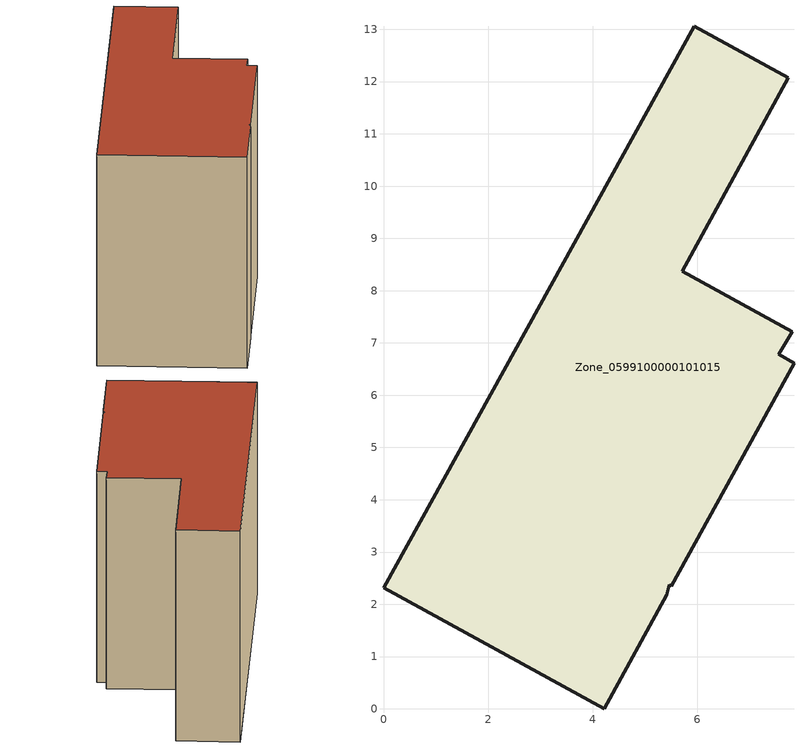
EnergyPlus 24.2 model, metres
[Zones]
Zone_0599100000101015
 floor ground (C_G): 5.42,2.19 4.22,0 0,2.32 5.94,13.06 7.74,12.07 5.71,8.37 7.82,7.22 7.56,6.78 7.85,6.61 5.51,2.35 5.46,2.37 z0
 wall outside (C_F): 5.94,13.06 0,2.32 4.22,0 5.42,2.19 5.46,2.37 5.51,2.35 7.85,6.61 7.56,6.78 7.82,7.22 5.71,8.37 7.74,12.07 5.94,13.06 z0:7.32
 roof outside (C_R): 5.42,2.19 5.46,2.37 5.51,2.35 7.85,6.61 7.56,6.78 7.82,7.22 5.71,8.37 7.74,12.07 5.94,13.06 0,2.32 4.22,0 z7.32
[BUILDING]
Pand.0599100000101015: North Axis=0; Terrain=City; Loads Convergence Tolerance Value=0.04; Temperature Convergence Tolerance Value=0.4; Solar Distribution=FullExterior; Maximum Number of Warmup Days=25; Minimum Number of Warmup Days=1
[Site:Location]
Rotterdam.The.Hague.AP_ZH_NLD Design_Conditions: Latitude=51.96; Longitude=4.45; Time Zone=1; Elevation=-4.5
[SITE:GROUNDTEMPERATURE:BUILDINGSURFACE]
18, 18, 18, 18, 18, 18, 18, 18, 18, 18, 18, 18
[MATERIAL] Thermal Absorptance=0.9; Solar Absorptance=0.7; Visible Absorptance=0.7
Name | Roughness | Thickness | Conductivity | Density | Specific Heat
G.TC.1946 | MediumSmooth | 0.15 | 1 | 540 | 1210
F.TC.1946 | Rough | 0.3 | 0.857143 | 1920 | 840
R.TC.1946 | MediumRough | 0.2 | 0.909091 | 1500 | 1000
[CONSTRUCTION]
C_G: G.TC.1946
C_F: F.TC.1946
C_R: R.TC.1946
[ZONE]
Zone_0599100000101015: Type=1; Multiplier=1; Ceiling Height=Autocalculate; Volume=Autocalculate; Floor Area=autocalculate; Part of Total Floor Area=Yes
[ZONEINFILTRATION:DESIGNFLOWRATE]
Infil_Zone_0599100000101015: Zone or ZoneList or Space or SpaceList=Zone_0599100000101015; Schedule=AlwaysOn; Design Flow Rate Calculation Method=Flow/Area; Flow Rate per Floor Area=0.003; Constant Term Coefficient=1; Temperature Term Coefficient=0; Velocity Term Coefficient=0; Velocity Squared Term Coefficient=0
[HVACTEMPLATE:ZONE:IDEALLOADSAIRSYSTEM]
Zone_0599100000101015: Maximum Heating Supply Air Temperature=50; Minimum Cooling Supply Air Temperature=13; Maximum Heating Supply Air Humidity Ratio=0.0156; Minimum Cooling Supply Air Humidity Ratio=0.0077; Heating Limit=NoLimit; Cooling Limit=NoLimit; Dehumidification Control Type=ConstantSensibleHeatRatio; Cooling Sensible Heat Ratio=0.7; Dehumidification Setpoint=60; Humidification Control Type=None; Humidification Setpoint=30; Outdoor Air Method=None; Outdoor Air Flow Rate per Person=0.00944; Outdoor Air Flow Rate per Zone Floor Area=0; Outdoor Air Flow Rate per Zone=0; Demand Controlled Ventilation Type=None; Outdoor Air Economizer Type=NoEconomizer; Heat Recovery Type=None; Sensible Heat Recovery Effectiveness=0.7; Latent Heat Recovery Effectiveness=0.65
[ZONECONTROL:THERMOSTAT]
ThermostatControl_Zone_0599100000101015: Zone or ZoneList=Zone_0599100000101015; Control Type Schedule=DualSetpointControlType; Control 1=Thermostat_Zone_0599100000101015; Temperature Difference Between Cutout And Setpoint=0
[THERMOSTATSETPOINT:DUALSETPOINT]
Thermostat_Zone_0599100000101015: Heating Setpoint Temperature Schedule=HeatingSetpoint_Zone_0599100000101015; Cooling Setpoint Temperature Schedule=CoolingSetpoint_Zone_0599100000101015
[SCHEDULE:COMPACT]
HeatingSetpoint_Zone_0599100000101015: Through: 12/31, For: AllDays, Until: 24:00, 21
CoolingSetpoint_Zone_0599100000101015: Through: 12/31, For: AllDays, Until: 24:00, 24
DualSetpointControlType: Through: 12/31, For: AllDays, Until: 24:00, 4
AlwaysOn: Through: 12/31, For: AllDays, Until: 24:00, 1
